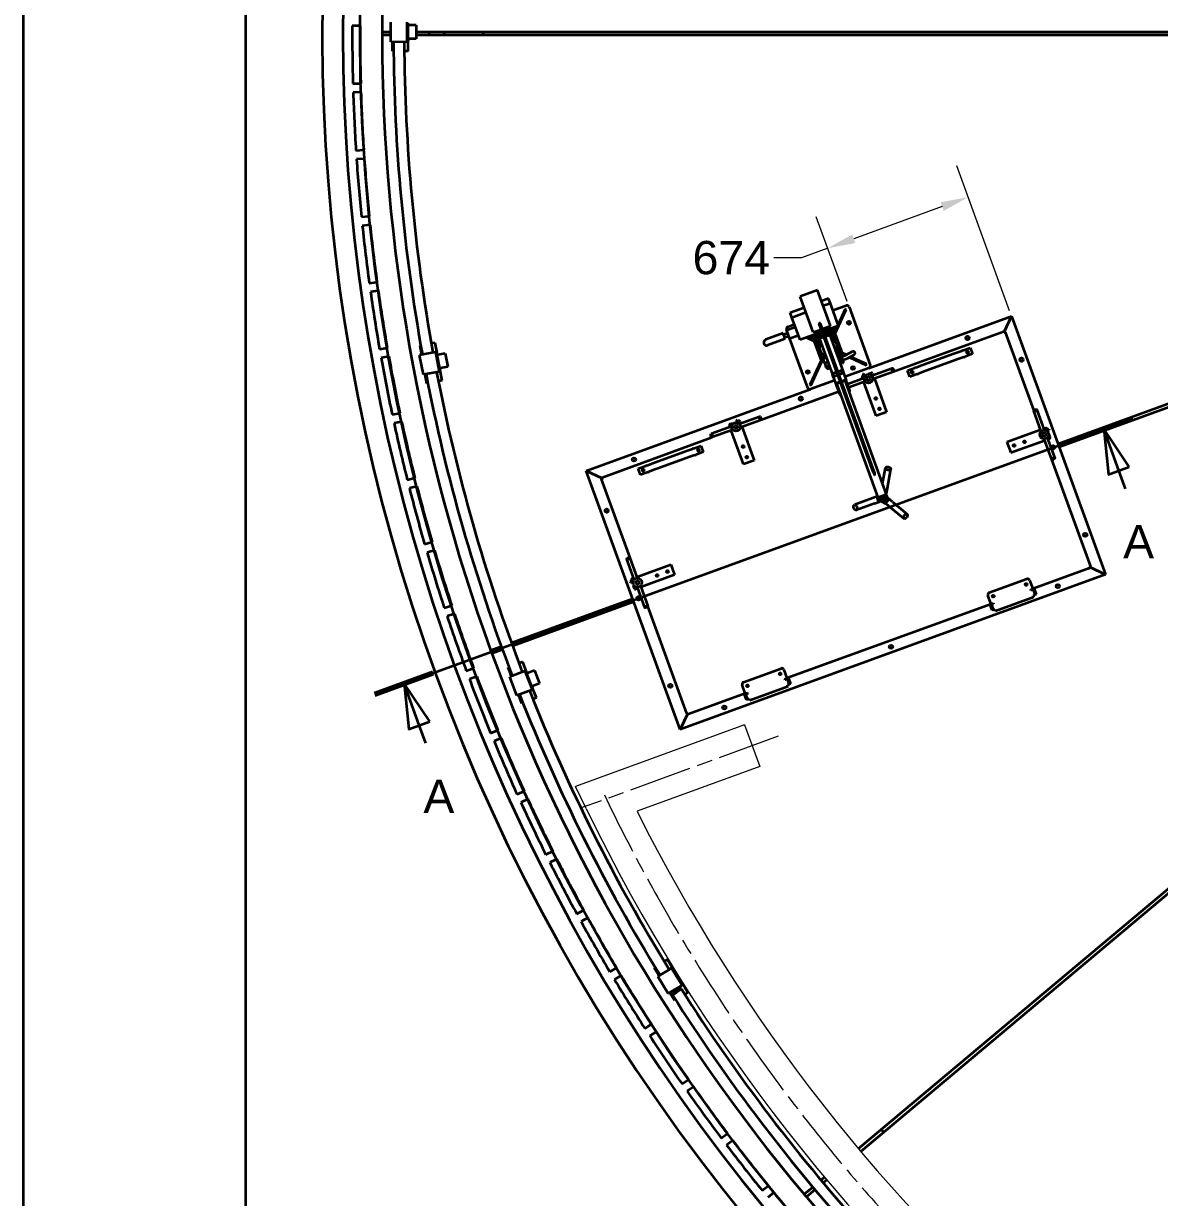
# Model space of a CAD drawing. Header units: millimetres. Extents: x 0 to 42050, y 0 to 29700.
# Drawn here: x 0 to 5121, y 4231 to 9523 of the extents above; entities that cross this region are included whole.
import ezdxf

# ---------------------------------------------------------------- set-up
doc = ezdxf.new("R2010")
doc.units = ezdxf.units.MM
doc.header["$LTSCALE"] = 50
doc.linetypes.add('CHAIN', pattern=[0.3543, 0.2362, -0.0295, 0.0591, -0.0295])
doc.layers.get('0').update_dxf_attribs({"lineweight": 18})
for name, color, linetype, lineweight in [('Border', 7, 'Continuous', 35), ('Dimension', 7, 'Continuous', 18), ('Section Line', 7, 'CHAIN', 35), ('Visible', 7, 'Continuous', 35)]:
    doc.layers.add(name, color=color, linetype=linetype, lineweight=lineweight)
doc.layers.add('P_Cable Ducts (CD)', color=30, linetype='Continuous', lineweight=18, true_color=0xff7f00)
doc.layers.add('P_Condensate Centerline', color=40, linetype='CHAIN', lineweight=18, true_color=0xffbf00)
doc.styles.add('Title', font='arial.ttf')
doc.dimstyles.new('Default - Method 2b', dxfattribs={"dimscale": 50, "dimtxt": 3, "dimasz": 2.5, "dimexe": 3, "dimexo": 0.5, "dimgap": 0.7, "dimtad": 0, "dimtoh": 1, "dimdec": 1, "dimrnd": 1e-08, "dimtxsty": 'Title', "dimcen": 0.09, "dimdle": 10, "dimclrd": 256, "dimclre": 256, "dimclrt": 7, "dimadec": 0, "dimazin": 2, "dimtfac": 0.833333, "dimtdec": 1, "dimtmove": 0, "dimatfit": 3, "dimfxl": 1, "dimtolj": 1, "dimlwd": -1, "dimlwe": -1, "dimarcsym": 0})

# ---------------------------------------------------------------- blocks, each defined once
blk = doc.blocks.new('Borders Bigadan Border')
at = {"layer": 'Border'}
for p, q in [((0, 0), (0, 594)), ((20, 589), (20, 5))]:
    blk.add_line(p, q, dxfattribs=at)
blk = doc.blocks.new('2dTransSection0')
at = {"layer": 'Section Line', "linetype": 'CHAIN', "ltscale": 23.681652}
blk.add_line((31.68, 129.99), (100.01, 154.86), dxfattribs=at)
at = {"layer": 'Section Line', "linetype": 'Continuous', "lineweight": 70}
for p, q in [((94.76, 152.95), (100.01, 154.86)), ((31.68, 129.99), (36.93, 131.91))]:
    blk.add_line(p, q, dxfattribs=at)
at = {"layer": 'Section Line', "linetype": 'Continuous'}
for p, q in [((98.75, 150.15), (97.38, 153.91)), ((99.69, 150.49), (97.38, 153.91)), ((97.38, 153.91), (97.81, 149.81)), ((97.81, 149.81), (99.69, 150.49)), ((99.34, 148.52), (98.75, 150.15)), ((35.68, 127.19), (34.31, 130.95)), ((36.62, 127.53), (34.31, 130.95)), ((34.31, 130.95), (34.74, 126.85)), ((34.74, 126.85), (36.62, 127.53)), ((36.27, 125.57), (35.68, 127.19))]:
    blk.add_line(p, q, dxfattribs=at)
at = {"layer": 'Section Line', "linetype": 'Continuous', "flags": 128}
for points in [[(99.69, 150.49), (97.38, 153.91), (97.81, 149.81), (99.69, 150.49)], [(36.62, 127.53), (34.31, 130.95), (34.74, 126.85), (36.62, 127.53)]]:
    blk.add_lwpolyline(points, dxfattribs=at)
at = {"layer": 'Section Line'}
for points in [[(99.69, 150.49), (97.38, 153.91), (97.81, 149.81), (99.69, 150.49)], [(36.62, 127.53), (34.31, 130.95), (34.74, 126.85), (36.62, 127.53)]]:
    blk.add_solid(points, dxfattribs=at)
at = {"layer": 'Section Line', "char_height": 3, "attachment_point": 7, "style": 'Title'}
for insert in [(99.13, 142.24), (36.05, 119.28)]:
    blk.add_mtext('A', dxfattribs=dict(at, insert=insert))
blk = doc.blocks.new('*D45')
at = {"layer": 'Defpoints', "color": 0, "transparency": 16777216}
for p in [(4258.2, 8740.6), (3721, 8245.9), (4453.5, 8203.9)]:
    blk.add_point(p, dxfattribs=at)
at = {"layer": 'Dimension', "transparency": 16777216}
for p, q in [((4445, 8227.4), (4206.9, 8881.6)), ((4140.7, 8697.9), (3742.3, 8552.8)), ((3712.5, 8269.4), (3573.5, 8651)), ((3624.8, 8510.1), (3507.4, 8467.3)), ((3507.4, 8467.3), (3382.4, 8467.3))]:
    blk.add_line(p, q, dxfattribs=at)
for points in [[(4133.6, 8717.4), (4147.9, 8678.3), (4258.2, 8740.6)], [(3735.2, 8572.4), (3749.4, 8533.3), (3624.8, 8510.1)]]:
    blk.add_solid(points, dxfattribs=at)
at = {"layer": 'Dimension', "color": 7, "transparency": 16777216, "insert": (3015.8, 8390.7), "char_height": 150, "attachment_point": 7, "style": 'Title'}
blk.add_mtext('\\A1;674', dxfattribs=at)

msp = doc.modelspace()

# ---------------------------------------------------------------- linework, layer by layer
at = {"layer": 'P_Cable Ducts (CD)'}
for p, q in [((3250.3, 6361.24), (2488.54, 6083.98)), ((3250.3, 6361.24), (3318.71, 6173.3)), ((3318.71, 6173.3), (2765.64, 5972)), ((2536.68, 5984.35), (2488.54, 6083.98))]:
    msp.add_line(p, q, dxfattribs=at)
for radius, start, end in [(8030, 205.790004, 303.30742), (7830, 206.60031, 297.796899)]:
    msp.add_arc((9766.85, 9477.99), radius, start, end, dxfattribs=at)
at = {"layer": 'P_Condensate Centerline', "ltscale": 23.990969}
msp.add_line((3401.97, 6310.02), (2509.63, 5985.24), dxfattribs=at)
msp.add_arc((9766.85, 9477.99), 7930, 205.648158, 21.225769, dxfattribs=at)
at = {"layer": 'Visible'}
for p, q in [((1655.32, 9439.76), (1655.39, 9529.76)), ((1728.39, 9529.7), (1728.32, 9439.7)), ((1516.92, 9512.53), (1481.92, 9512.76)), ((1616.85, 9485.99), (1655.35, 9485.99)), ((1728.35, 9485.99), (1730.35, 9485.99)), ((1728.38, 9521.7), (1730.38, 9521.69)), ((1730.38, 9515.69), (1730.33, 9453.69)), ((1730.38, 9515.69), (1730.38, 9521.69)), ((1733.33, 9453.69), (1733.38, 9515.69)), ((1733.38, 9515.69), (1733.39, 9524.69)), ((1736.38, 9515.69), (1733.38, 9515.69)), ((1770.38, 9515.66), (1736.38, 9515.69)), ((1770.38, 9515.66), (1770.33, 9453.66)), ((1770.35, 9485.99), (9335.02, 9485.99)), ((1829.18, 9469.99), (1830.23, 9485.99)), ((1655.34, 9469.99), (1616.85, 9469.99)), ((1728.32, 9439.7), (1655.32, 9439.76)), ((1663.28, 9397.75), (1663.32, 9438.75)), ((1663.32, 9439.75), (1663.32, 9438.75)), ((1728.32, 9447.7), (1730.32, 9447.69)), ((1728.32, 9444.7), (1733.32, 9444.69)), ((1730.34, 9469.99), (1728.34, 9469.99)), ((1730.33, 9453.69), (1730.32, 9447.69)), ((1733.28, 9397.69), (1733.32, 9444.69)), ((1733.33, 9453.69), (1733.32, 9444.69)), ((1733.33, 9453.69), (1736.33, 9453.69)), ((1770.33, 9453.66), (1736.33, 9453.69)), ((9335.02, 9469.99), (1770.34, 9469.99)), ((1668.1, 9397.75), (1663.28, 9397.75)), ((1733.28, 9397.69), (1716.4, 9397.71)), ((4662.86, 7628.81), (9358.32, 9337.82)), ((9363.8, 9322.78), (4668.33, 7613.77)), ((1484.94, 9251.89), (1519.92, 9252.93)), ((1521.11, 9212.95), (1486.12, 9211.91)), ((3763.58, 4451.1), (9430.9, 9206.54)), ((9441.19, 9194.29), (3773.87, 4438.84)), ((1498.61, 8951.31), (1533.53, 8953.62)), ((1536.17, 8913.71), (1501.25, 8911.4)), ((1523.18, 8651.43), (1558, 8655.01)), ((1562.09, 8615.22), (1527.27, 8611.64)), ((1558.63, 8352.64), (1593.3, 8357.48)), ((1598.83, 8317.86), (1564.16, 8313.03)), ((3578.87, 8320.63), (3500.87, 8292.25)), ((3637.51, 8159.52), (3578.87, 8320.63)), ((3559.51, 8131.13), (3500.87, 8292.25)), ((3629.24, 8283.1), (3596.82, 8271.3)), ((3637.11, 8261.49), (3604.69, 8249.69)), ((3637.11, 8261.49), (3629.24, 8283.1)), ((3673.7, 8160.94), (3637.11, 8261.49)), ((3455.87, 8220), (3518.83, 8242.91)), ((3463.74, 8198.38), (3455.87, 8220)), ((3463.74, 8198.38), (3526.69, 8221.3)), ((3648.52, 8230.15), (3708.19, 8251.86)), ((3658.22, 8125.99), (3708.53, 8233.88)), ((3704, 8236), (3671.64, 8166.6)), ((3708.53, 8233.88), (3704, 8236)), ((3721, 8245.89), (3816.77, 7982.77)), ((3810.79, 7969.96), (4453.54, 8203.9)), ((4420.67, 8133.4), (4453.54, 8203.9)), ((4453.54, 8203.9), (4420.67, 8133.4)), ((4453.54, 8203.9), (4877.65, 7038.68)), ((3479.98, 8153.75), (3439.57, 8139.04)), ((3445.07, 8156.1), (3475.14, 8167.04)), ((3500.33, 8097.84), (3463.74, 8198.38)), ((3829.18, 7501.33), (3586.2, 8168.92)), ((3834.82, 7503.38), (3591.84, 8170.97)), ((3600.86, 8146.18), (3637.51, 8159.52)), ((3673.7, 8160.94), (3604.64, 8135.8)), ((3668.04, 8158.88), (3652.29, 8125.1)), ((3655.38, 8154.27), (3657.43, 8148.63)), ((3423.94, 8126.44), (3345.48, 8097.88)), ((3433.18, 8101.06), (3354.71, 8072.51)), ((3433.18, 8101.06), (3423.94, 8126.44)), ((3437.44, 8124.43), (3426.17, 8120.33)), ((3442.23, 8111.28), (3430.95, 8107.17)), ((3444.02, 8126.83), (3437.44, 8124.43)), ((3440.51, 8139.38), (3439.1, 8143.28)), ((3439.57, 8139.04), (3453.26, 8101.45)), ((3442.23, 8111.28), (3448.81, 8113.67)), ((3493.66, 8116.16), (3453.26, 8101.45)), ((3534.86, 7880.17), (3454.19, 8101.8)), ((3458.48, 8146.63), (3458.08, 8145.78)), ((3459.33, 8146.23), (3458.48, 8146.63)), ((3599, 8133.75), (3500.33, 8097.84)), ((3528.95, 8108.25), (3564.25, 8091.79)), ((3569.37, 8094.92), (3535.59, 8110.67)), ((3548.26, 8115.28), (3550.31, 8109.64)), ((3555.95, 8111.69), (3550.31, 8109.64)), ((3561.58, 8113.75), (3555.95, 8111.69)), ((3559.51, 8131.13), (3595.22, 8144.13)), ((3561.58, 8113.75), (3601.05, 8128.11)), ((3561.58, 8113.75), (3565, 8104.35)), ((3563.85, 8092.91), (3587.34, 8101.46)), ((3565, 8104.35), (3604.47, 8118.71)), ((3588.71, 8097.7), (3568.97, 8090.52)), ((3587.34, 8101.46), (3594.11, 8103.92)), ((3587.34, 8101.46), (3645.91, 7940.55)), ((3588.5, 8112.9), (3592.04, 8103.17)), ((3608.01, 8108.99), (3594.11, 8103.92)), ((3606.69, 8130.16), (3646.16, 8144.53)), ((3610.11, 8120.77), (3649.58, 8135.13)), ((3627.56, 8116.1), (3613.65, 8111.04)), ((3626.08, 8126.58), (3629.63, 8116.85)), ((3627.56, 8116.1), (3634.32, 8118.56)), ((3634.32, 8118.56), (3657.82, 8127.11)), ((3634.32, 8118.56), (3692.89, 7957.65)), ((3655.43, 8121.99), (3635.69, 8114.8)), ((3637.2, 8112.16), (3653.63, 8118.14)), ((3651.84, 8114.3), (3642.44, 8110.88)), ((3651.79, 8146.58), (3646.16, 8144.53)), ((3646.16, 8144.53), (3649.58, 8135.13)), ((3648.23, 8108.72), (3649.45, 8109.17)), ((3649.45, 8109.17), (3649.89, 8107.95)), ((3657.43, 8148.63), (3651.79, 8146.58)), ((3651.84, 8114.3), (3654.66, 8115.32)), ((3655.26, 8104.9), (3651.84, 8114.3)), ((3654.66, 8115.32), (3653.63, 8118.14)), ((3664.46, 8097.17), (3655.43, 8121.99)), ((3657.82, 8127.11), (3692.02, 8033.14)), ((3920.84, 7954.67), (4416.83, 8135.2)), ((4417.65, 8135.5), (4416.83, 8135.2)), ((4418.88, 8129.56), (4416.83, 8135.2)), ((4418.68, 8132.68), (4417.65, 8135.5)), ((4420.67, 8133.4), (4417.85, 8132.38)), ((4424.52, 8131.61), (4418.88, 8129.56)), ((4421.7, 8130.58), (4420.67, 8133.4)), ((4421.4, 8131.41), (4424.22, 8132.44)), ((4424.52, 8131.61), (4424.22, 8132.44)), ((4424.52, 8131.61), (4553.74, 7776.58)), ((1604.91, 8055.34), (1639.38, 8061.43)), ((1790.63, 8072.25), (1785.89, 8071.36)), ((1785.89, 8071.36), (1793.44, 8031.06)), ((1854.7, 8084.25), (1838.11, 8081.14)), ((1854.7, 8084.25), (1863.35, 8038.05)), ((3598.05, 7998.94), (3563.85, 8092.91)), ((3568.97, 8090.52), (3578, 8065.71)), ((3572.82, 8088.73), (3589.25, 8094.71)), ((3573.85, 8085.91), (3572.82, 8088.73)), ((3573.85, 8085.91), (3576.66, 8086.93)), ((3586.06, 8090.35), (3576.66, 8086.93)), ((3576.66, 8086.93), (3580.08, 8077.54)), ((3581.79, 8084.54), (3583.01, 8084.99)), ((3582.24, 8083.32), (3581.79, 8084.54)), ((3679.2, 8039.12), (3675.78, 8048.52)), ((3686.89, 8035.53), (3677.86, 8060.35)), ((3707.95, 8028.87), (3738.35, 8045.35)), ((4201.88, 8037.81), (4228.88, 8047.63)), ((4232.95, 8049.12), (4228.88, 8047.63)), ((4232.95, 8049.12), (4266.99, 8061.51)), ((4266.99, 8061.51), (4277.25, 8033.32)), ((1646.34, 8022.04), (1611.87, 8015.95)), ((1857.52, 8042.05), (1785.76, 8028.6)), ((1802.34, 7940.14), (1785.76, 8028.6)), ((1793.44, 8031.06), (1793.63, 8030.08)), ((1857.52, 8042.05), (1874.09, 7953.59)), ((1858.44, 8037.13), (1863.35, 8038.05)), ((1858.99, 8034.18), (1860.96, 8034.55)), ((1862.06, 8028.65), (1860.96, 8034.55)), ((1862.06, 8028.65), (1873.48, 7967.71)), ((1865.01, 8029.21), (1863.35, 8038.05)), ((1867.96, 8029.76), (1865.01, 8029.21)), ((1876.43, 7968.27), (1865.01, 8029.21)), ((1901.38, 8036.02), (1867.96, 8029.76)), ((1901.38, 8036.02), (1912.79, 7975.08)), ((3596.04, 8004.47), (3544.33, 7893.57)), ((3548.86, 7891.46), (3599.17, 7999.35)), ((3591.41, 8028.88), (3600.44, 8004.07)), ((3607.45, 8002.36), (3598.05, 7998.94)), ((3600.44, 8004.07), (3606.08, 8006.12)), ((3600.61, 8021.16), (3604.03, 8011.76)), ((3604.03, 8011.76), (3601.21, 8010.73)), ((3601.21, 8010.73), (3602.23, 8007.91)), ((3605.05, 8008.94), (3602.23, 8007.91)), ((3604.03, 8011.76), (3618.12, 8016.89)), ((3610.89, 7992.89), (3604.03, 8011.76)), ((3606.42, 8016.89), (3605.97, 8018.11)), ((3607.64, 8017.33), (3606.42, 8016.89)), ((3610.89, 7992.89), (3624.99, 7998.02)), ((3610.89, 7992.89), (3616.36, 7977.86)), ((3665.11, 8033.99), (3679.2, 8039.12)), ((3671.97, 8015.12), (3681.37, 8018.54)), ((3674.07, 8041.51), (3672.85, 8041.07)), ((3673.63, 8042.73), (3674.07, 8041.51)), ((3677.27, 8029.82), (3681.96, 8031.53)), ((3677.27, 8029.82), (3690.95, 7992.23)), ((3677.44, 8000.09), (3686.84, 8003.51)), ((3682.02, 8040.15), (3679.2, 8039.12)), ((3679.2, 8039.12), (3681.96, 8031.53)), ((3679.61, 7994.15), (3689, 7997.57)), ((3683.05, 8037.33), (3680.23, 8036.3)), ((3681.25, 8033.48), (3686.89, 8035.53)), ((3681.96, 8031.53), (3695.64, 7993.94)), ((3682.02, 8040.15), (3683.05, 8037.33)), ((3692.02, 8033.14), (3682.62, 8029.72)), ((3684.31, 7995.86), (3686.91, 7988.72)), ((3686.07, 8020.25), (3698.63, 8024.83)), ((3709.37, 8029.64), (3690.01, 8038.67)), ((3690.9, 8032.74), (3703.62, 8026.8)), ((3690.95, 7992.23), (3695.64, 7993.94)), ((3691.54, 8005.22), (3704.11, 8009.79)), ((3715.58, 8014.8), (3745.98, 8031.28)), ((3721.95, 8018.26), (3798.79, 7982.43)), ((3800.9, 7986.96), (3727.42, 8021.22)), ((4057.39, 7985.22), (4193.74, 8034.85)), ((4204, 8006.66), (4067.66, 7957.03)), ((4193.74, 8034.85), (4201.88, 8037.81)), ((4212.14, 8009.62), (4204, 8006.66)), ((4239.14, 8019.44), (4212.14, 8009.62)), ((4239.14, 8019.44), (4243.21, 8020.92)), ((4277.25, 8033.32), (4243.21, 8020.92)), ((1874.09, 7953.59), (1802.34, 7940.14)), ((1810.2, 7941.62), (1810.38, 7940.63)), ((1817.93, 7900.33), (1810.38, 7940.63)), ((1872.62, 7961.45), (1874.58, 7961.82)), ((1873.17, 7958.5), (1878.08, 7959.42)), ((1873.48, 7967.71), (1874.58, 7961.82)), ((1876.43, 7968.27), (1879.37, 7968.82)), ((1876.43, 7968.27), (1878.08, 7959.42)), ((1886.74, 7913.22), (1878.08, 7959.42)), ((1912.79, 7975.08), (1879.37, 7968.82)), ((3616.36, 7977.86), (3630.46, 7982.99)), ((3618.53, 7971.92), (3616.36, 7977.86)), ((3618.53, 7971.92), (3632.62, 7977.05)), ((3619.54, 7972.29), (3622.14, 7965.14)), ((3634.96, 7969.81), (3622.14, 7965.14)), ((3634.96, 7969.81), (3635.22, 7969.9)), ((3650.96, 7926.66), (3645.91, 7940.55)), ((3666.12, 7949.34), (3650.14, 7943.53)), ((3654.49, 7931.59), (3650.14, 7943.53)), ((3651.16, 7947.17), (3665.06, 7952.24)), ((3670.7, 7954.29), (3684.61, 7959.35)), ((3687.73, 7957.21), (3671.76, 7951.4)), ((3691.5, 7945.09), (3676.09, 7939.48)), ((3682.21, 7987.01), (3686.28, 7988.49)), ((3686.91, 7988.72), (3686.28, 7988.49)), ((3692.07, 7945.27), (3687.73, 7957.21)), ((3689.85, 7966), (3690.15, 7965.48)), ((3690.06, 7965.43), (3690.15, 7965.48)), ((3692.89, 7957.65), (3697.95, 7943.76)), ((3697.95, 7943.76), (3708.73, 7914.14)), ((3810.79, 7969.96), (3702.73, 7930.62)), ((3782.95, 7935.35), (3793.29, 7939.11)), ((3784.79, 7943.46), (3788.54, 7944.83)), ((3784.79, 7943.46), (3787.18, 7936.89)), ((3790.94, 7938.25), (3788.54, 7944.83)), ((3793.29, 7939.11), (3794.36, 7936.16)), ((3798.79, 7982.43), (3800.9, 7986.96)), ((3810.2, 7945.27), (3820.54, 7949.03)), ((3811.28, 7942.32), (3810.2, 7945.27)), ((3823.42, 7936.24), (3915.37, 7969.71)), ((3826.95, 7946.04), (3829.68, 7938.52)), ((3828.89, 7921.21), (3920.84, 7954.67)), ((3984.15, 7958.56), (4018.19, 7970.95)), ((3994.41, 7930.37), (3984.15, 7958.56)), ((4028.45, 7942.76), (3994.41, 7930.37)), ((4022.26, 7972.43), (4018.19, 7970.95)), ((4022.26, 7972.43), (4049.26, 7982.26)), ((4028.45, 7942.76), (4032.52, 7944.24)), ((4059.52, 7954.07), (4032.52, 7944.24)), ((4049.26, 7982.26), (4057.39, 7985.22)), ((4067.66, 7957.03), (4059.52, 7954.07)), ((1822.67, 7901.22), (1817.93, 7900.33)), ((1886.74, 7913.22), (1870.15, 7910.12)), ((3544.33, 7893.57), (3548.86, 7891.46)), ((3655.74, 7913.52), (3547.68, 7874.19)), ((3650.96, 7926.66), (3661.74, 7897.04)), ((3670.46, 7937.43), (3655.04, 7931.82)), ((3661.74, 7897.04), (3678.33, 7851.45)), ((3681.72, 7852.69), (3665.12, 7898.27)), ((3681.24, 7907.81), (3665.82, 7902.2)), ((3852.76, 7386.85), (3666.04, 7899.86)), ((3666.58, 7900.12), (3681.99, 7905.72)), ((3702.28, 7915.47), (3686.87, 7909.86)), ((3687.63, 7907.78), (3703.04, 7913.39)), ((3890.34, 7400.54), (3703.63, 7913.54)), ((3705.34, 7912.91), (3721.94, 7867.32)), ((3725.32, 7868.56), (3708.73, 7914.14)), ((3788.97, 7923.7), (3715.04, 7896.8)), ((3794.44, 7908.67), (3720.51, 7881.76)), ((3782.7, 7921.42), (3779.96, 7928.94)), ((3843.58, 7754.16), (3788.17, 7906.39)), ((3835.16, 7923.49), (3890.56, 7771.26)), ((2536.57, 7506.18), (3547.68, 7874.19)), ((3323.2, 7737.15), (3673.53, 7864.66)), ((3854.67, 7788.52), (3859.98, 7790.45)), ((3862.89, 7785.13), (3855.86, 7782.57)), ((4602.24, 7690.1), (4568.77, 7782.05)), ((1661.95, 7759.91), (1696.17, 7767.25)), ((1704.56, 7728.14), (1670.34, 7720.8)), ((3212.51, 7735.17), (3216.27, 7736.54)), ((3212.51, 7735.17), (3214.91, 7728.6)), ((3212.56, 7727.74), (3222.89, 7731.5)), ((3213.63, 7724.79), (3212.56, 7727.74)), ((3218.67, 7729.96), (3216.27, 7736.54)), ((3225.77, 7718.72), (3317.73, 7752.18)), ((3229.3, 7728.51), (3232.04, 7721)), ((3231.24, 7703.68), (3323.2, 7737.15)), ((3890.56, 7771.26), (3843.58, 7754.16)), ((4587.2, 7684.63), (4553.74, 7776.58)), ((3191.32, 7706.18), (3099.37, 7672.71)), ((3196.79, 7691.14), (3104.84, 7657.67)), ((3185.05, 7703.9), (3182.32, 7711.41)), ((3185.31, 7717.82), (3195.64, 7721.58)), ((3245.93, 7536.63), (3190.53, 7688.86)), ((3195.64, 7721.58), (3196.72, 7718.63)), ((3230.81, 7724.36), (3233.49, 7725.34)), ((3234.1, 7725.56), (3233.49, 7725.34)), ((3234.1, 7725.55), (3234.1, 7725.56)), ((3235.33, 7722.19), (3234.1, 7725.55)), ((3237.51, 7705.96), (3292.92, 7553.73)), ((4584.92, 7690.9), (4432.69, 7635.49)), ((4602.12, 7700.88), (4598.76, 7699.66)), ((4607.48, 7699.1), (4599.96, 7696.37)), ((4602.12, 7700.88), (4602.13, 7700.88)), ((4602.35, 7700.27), (4602.13, 7700.88)), ((4603.33, 7697.59), (4602.35, 7700.27)), ((4617.65, 7685.78), (4613.88, 7696.12)), ((4614.7, 7684.7), (4617.65, 7685.78)), ((4622, 7694.28), (4615.42, 7691.89)), ((4616.79, 7688.13), (4623.37, 7690.52)), ((4622, 7694.28), (4623.37, 7690.52)), ((2608.86, 7477.15), (3104.84, 7657.67)), ((4432.69, 7635.49), (4449.79, 7588.5)), ((4449.79, 7588.5), (4602.02, 7643.91)), ((4599.74, 7650.18), (4633.21, 7558.22)), ((4614.78, 7655.65), (4648.25, 7563.7)), ((4617.06, 7649.38), (4624.58, 7652.12)), ((4623.8, 7668.86), (4620.85, 7667.79)), ((4627.56, 7658.53), (4623.8, 7668.86)), ((2844.25, 7543.67), (2980.6, 7593.3)), ((2980.6, 7593.3), (2988.74, 7596.26)), ((2988.74, 7596.26), (3015.74, 7606.09)), ((3026, 7577.9), (2999, 7568.07)), ((3019.8, 7607.57), (3015.74, 7606.09)), ((3019.8, 7607.57), (3053.85, 7619.96)), ((3026, 7577.9), (3030.06, 7579.38)), ((3064.11, 7591.77), (3030.06, 7579.38)), ((3053.85, 7619.96), (3064.11, 7591.77)), ((3257.02, 7570.99), (3262.34, 7572.93)), ((2771, 7517.01), (2805.05, 7529.4)), ((2781.26, 7488.82), (2771, 7517.01)), ((2809.12, 7530.88), (2805.05, 7529.4)), ((2809.12, 7530.88), (2836.11, 7540.71)), ((2836.11, 7540.71), (2844.25, 7543.67)), ((2854.51, 7515.48), (2846.37, 7512.52)), ((2990.86, 7565.11), (2854.51, 7515.48)), ((2999, 7568.07), (2990.86, 7565.11)), ((3292.92, 7553.73), (3245.93, 7536.63)), ((3265.25, 7567.6), (3258.21, 7565.04)), ((3872.58, 7449.33), (3884.88, 7519.09)), ((4633.21, 7558.22), (4808.95, 7075.4)), ((1729.68, 7466.74), (1763.61, 7475.32)), ((2536.57, 7506.18), (2607.06, 7473.3)), ((2960.67, 6340.96), (2536.57, 7506.18)), ((2607.06, 7473.3), (2536.57, 7506.18)), ((2607.79, 7471.31), (2604.97, 7470.29)), ((2604.97, 7470.29), (2605.27, 7469.46)), ((2610.91, 7471.51), (2605.27, 7469.46)), ((2734.49, 7114.43), (2605.27, 7469.46)), ((2609.88, 7474.33), (2607.06, 7473.3)), ((2607.06, 7473.3), (2608.09, 7470.49)), ((2608.86, 7477.15), (2608.03, 7476.85)), ((2609.06, 7474.03), (2608.03, 7476.85)), ((2608.86, 7477.15), (2610.91, 7471.51)), ((2815.31, 7501.21), (2781.26, 7488.82)), ((2815.31, 7501.21), (2819.38, 7502.69)), ((2846.37, 7512.52), (2819.38, 7502.69)), ((3894.39, 7429.02), (3909.5, 7514.75)), ((1773.42, 7436.54), (1739.49, 7427.96)), ((3890.44, 7406.63), (3894.39, 7429.02)), ((3827.22, 7382.66), (3745.42, 7352.88)), ((3835.77, 7359.16), (3753.97, 7329.39)), ((3848.58, 7390.43), (3827.22, 7382.66)), ((3835.77, 7359.16), (3857.13, 7366.94)), ((3852.66, 7387.13), (3849.68, 7386.04)), ((3890.34, 7400.54), (3852.76, 7386.85)), ((3855.16, 7371.01), (3861.89, 7373.46)), ((3856.51, 7388.22), (3861.89, 7373.46)), ((3857.92, 7388.74), (3861.51, 7378.87)), ((3858.39, 7388.91), (3861.98, 7379.04)), ((3860.74, 7389.76), (3863.48, 7382.25)), ((3861.98, 7379.04), (3861.51, 7378.87)), ((3874.1, 7377.9), (3861.89, 7373.46)), ((3863.48, 7382.25), (3861.98, 7379.04)), ((3870.58, 7387.58), (3863.48, 7382.25)), ((3868.73, 7392.67), (3871.37, 7385.42)), ((3871.29, 7376.88), (3876.07, 7363.72)), ((3876.04, 7372.59), (3873.15, 7380.54)), ((3877.01, 7387.47), (3874.37, 7394.72)), ((3876.04, 7372.59), (3876.5, 7371.33)), ((3876.22, 7389.64), (3885.09, 7390.11)), ((3881.68, 7374.64), (3878.78, 7382.59)), ((3891.96, 7384.4), (3879.74, 7379.96)), ((3882.14, 7373.38), (3881.68, 7374.64)), ((3882.36, 7397.63), (3885.09, 7390.11)), ((3887.35, 7367.83), (3882.56, 7380.98)), ((3884.71, 7398.48), (3888.3, 7388.62)), ((3885.09, 7390.11), (3888.3, 7388.62)), ((3885.18, 7398.65), (3888.77, 7388.79)), ((3885.2, 7360.89), (3900.95, 7347.67)), ((3886.58, 7399.17), (3891.96, 7384.4)), ((3888.77, 7388.79), (3888.3, 7388.62)), ((3897.08, 7377.69), (3889.94, 7383.67)), ((3917.02, 7366.82), (3899.61, 7381.43)), ((3917.02, 7366.82), (3983.71, 7310.86)), ((3900.95, 7347.67), (3967.64, 7291.71)), ((1808.01, 7176.23), (1841.61, 7186.04)), ((1852.82, 7147.64), (1819.22, 7137.83)), ((2752.92, 7017), (2719.46, 7108.96)), ((2767.96, 7022.48), (2734.49, 7114.43)), ((2765.68, 7028.74), (2917.91, 7084.15)), ((2917.91, 7084.15), (2935.01, 7037.17)), ((4805.36, 7067.71), (4549.29, 6974.51)), ((4803.31, 7073.34), (4808.95, 7075.4)), ((4805.36, 7067.71), (4803.31, 7073.34)), ((4877.65, 7038.68), (4803.31, 7073.34)), ((4803.31, 7073.34), (4877.65, 7038.68)), ((4804.33, 7070.53), (4805.16, 7070.83)), ((4805.16, 7070.83), (4806.19, 7068.01)), ((4805.36, 7067.71), (4806.19, 7068.01)), ((4806.13, 7074.37), (4806.43, 7073.54)), ((4806.43, 7073.54), (4809.25, 7074.57)), ((4809.25, 7074.57), (4808.95, 7075.4)), ((2741.68, 7009.9), (2735.1, 7007.5)), ((2736.47, 7003.75), (2735.1, 7007.5)), ((2736.47, 7003.75), (2743.04, 7006.14)), ((2743.9, 7003.79), (2740.14, 7014.13)), ((2743.13, 7020.54), (2750.64, 7023.27)), ((2746.85, 7004.86), (2743.9, 7003.79)), ((2745.9, 7024.57), (2746.87, 7021.9)), ((2746.09, 7025.34), (2746.06, 7025.31)), ((2749.45, 7026.56), (2746.09, 7025.34)), ((2750.06, 6986.88), (2753.01, 6987.95)), ((2753.82, 6976.54), (2750.06, 6986.88)), ((2780.5, 6988.03), (2813.97, 6896.07)), ((2935.01, 7037.17), (2782.78, 6981.76)), ((2854.31, 7030.83), (2852.02, 7037.13)), ((4877.65, 7038.68), (2960.67, 6340.96)), ((4353.31, 6957.45), (4522.45, 7019.01)), ((4535.27, 7013.03), (4549.29, 6974.51)), ((2767.74, 6976.29), (2760.23, 6973.55)), ((2765.46, 6982.55), (2798.93, 6890.6)), ((4361.36, 6906.1), (4347.33, 6944.63)), ((4554.43, 6937), (4381.53, 6874.07)), ((4539.9, 6971.09), (4549.29, 6974.51)), ((4541.27, 6967.33), (4539.9, 6971.09)), ((4543.14, 6968.01), (4541.27, 6967.33)), ((4550.66, 6970.75), (4543.14, 6968.01)), ((4549.98, 6972.63), (4549.29, 6974.51)), ((4555.62, 6974.68), (4549.98, 6972.63)), ((4549.98, 6972.63), (4550.66, 6970.75)), ((4550.66, 6970.75), (4552.05, 6966.92)), ((4551.69, 6944.52), (4559.21, 6947.25)), ((4554.43, 6937), (4551.69, 6944.52)), ((4552.05, 6966.92), (4556.79, 6953.9)), ((4555.62, 6974.68), (4554.93, 6976.56)), ((4555.62, 6974.68), (4564.51, 6950.25)), ((4556.79, 6953.9), (4559.21, 6947.25)), ((4564.51, 6950.25), (4558.87, 6948.19)), ((1896.84, 6888.76), (1930.06, 6899.77)), ((2198.79, 6731.96), (2745.89, 6931.09)), ((2751.36, 6916.05), (2204.27, 6716.92)), ((2989.7, 6413.25), (2813.97, 6896.07)), ((4361.36, 6906.1), (3441.4, 6571.26)), ((4356.4, 6902.17), (4355.72, 6904.05)), ((4362.04, 6904.22), (4356.4, 6902.17)), ((4356.4, 6902.17), (4365.29, 6877.74)), ((4361.36, 6906.1), (4370.75, 6909.52)), ((4362.04, 6904.22), (4361.36, 6906.1)), ((4362.04, 6904.22), (4362.72, 6902.34)), ((4362.72, 6902.34), (4370.24, 6905.08)), ((4362.72, 6902.34), (4364.12, 6898.52)), ((4364.12, 6898.52), (4368.86, 6885.5)), ((4368.86, 6885.5), (4371.27, 6878.85)), ((4372.12, 6905.76), (4370.24, 6905.08)), ((4370.75, 6909.52), (4372.12, 6905.76)), ((4378.79, 6881.59), (4371.27, 6878.85)), ((4378.79, 6881.59), (4381.53, 6874.07)), ((1942.65, 6861.81), (1909.43, 6850.79)), ((4370.93, 6879.79), (4365.29, 6877.74)), ((2283.35, 6745.71), (2276.23, 6760.14)), ((2105.62, 6698.05), (2153.41, 6715.44)), ((2158.88, 6700.41), (2111.1, 6683.01)), ((1996.05, 6604.69), (2028.85, 6616.91)), ((2188.24, 6621.25), (2183.76, 6619.51)), ((2183.76, 6619.51), (2198.63, 6581.3)), ((2248.99, 6644.9), (2233.26, 6638.78)), ((2248.99, 6644.9), (2266.04, 6601.1)), ((3245.41, 6554.2), (3414.56, 6615.77)), ((2042.81, 6579.43), (2010.01, 6567.21)), ((2259.56, 6603.95), (2191.54, 6577.46)), ((2224.18, 6493.6), (2191.54, 6577.46)), ((2198.63, 6581.3), (2198.99, 6580.37)), ((2259.56, 6603.95), (2292.21, 6520.08)), ((2261.38, 6599.29), (2266.04, 6601.1)), ((2262.47, 6596.49), (2264.33, 6597.22)), ((2266.51, 6591.62), (2264.33, 6597.22)), ((2269.3, 6592.71), (2266.04, 6601.1)), ((2266.51, 6591.62), (2289, 6533.85)), ((2272.1, 6593.8), (2269.3, 6592.71)), ((2291.79, 6534.94), (2269.3, 6592.71)), ((2303.78, 6606.14), (2272.1, 6593.8)), ((2303.78, 6606.14), (2326.27, 6548.36)), ((3427.37, 6609.79), (3441.4, 6571.26)), ((3432, 6567.84), (3441.4, 6571.26)), ((3433.37, 6564.08), (3432, 6567.84)), ((3435.25, 6564.77), (3433.37, 6564.08)), ((3442.76, 6567.51), (3435.25, 6564.77)), ((3442.08, 6569.38), (3441.4, 6571.26)), ((3447.72, 6571.44), (3442.08, 6569.38)), ((3442.08, 6569.38), (3442.76, 6567.51)), ((3442.76, 6567.51), (3444.16, 6563.68)), ((3444.16, 6563.68), (3448.9, 6550.66)), ((3447.72, 6571.44), (3447.03, 6573.32)), ((3447.72, 6571.44), (3456.61, 6547)), ((2292.21, 6520.08), (2224.18, 6493.6)), ((2289, 6533.85), (2291.17, 6528.26)), ((2289.31, 6527.53), (2291.17, 6528.26)), ((2290.4, 6524.74), (2295.06, 6526.55)), ((2291.79, 6534.94), (2294.59, 6536.02)), ((2291.79, 6534.94), (2295.06, 6526.55)), ((2326.27, 6548.36), (2294.59, 6536.02)), ((2312.11, 6482.75), (2295.06, 6526.55)), ((3253.46, 6502.86), (3239.43, 6541.39)), ((3446.53, 6533.76), (3273.63, 6470.83)), ((3443.8, 6541.28), (3451.31, 6544.01)), ((3446.53, 6533.76), (3443.8, 6541.28)), ((3448.9, 6550.66), (3451.31, 6544.01)), ((3456.61, 6547), (3450.97, 6544.95)), ((2231.64, 6496.5), (2232, 6495.57)), ((2246.87, 6457.36), (2232, 6495.57)), ((2251.36, 6459.11), (2246.87, 6457.36)), ((2312.11, 6482.75), (2296.38, 6476.63)), ((3253.46, 6502.86), (2997.39, 6409.66)), ((3248.5, 6498.93), (3247.82, 6500.81)), ((3254.14, 6500.98), (3248.5, 6498.93)), ((3248.5, 6498.93), (3257.4, 6474.5)), ((3253.46, 6502.86), (3262.85, 6506.28)), ((3254.14, 6500.98), (3253.46, 6502.86)), ((3254.14, 6500.98), (3254.83, 6499.1)), ((3254.83, 6499.1), (3262.34, 6501.84)), ((3254.83, 6499.1), (3256.22, 6495.27)), ((3256.22, 6495.27), (3260.96, 6482.25)), ((3263.03, 6476.55), (3257.4, 6474.5)), ((3260.96, 6482.25), (3263.38, 6475.61)), ((3264.22, 6502.52), (3262.34, 6501.84)), ((3262.85, 6506.28), (3264.22, 6502.52)), ((3270.89, 6478.34), (3263.38, 6475.61)), ((3270.89, 6478.34), (3273.63, 6470.83)), ((2995.34, 6415.3), (2960.67, 6340.96)), ((2960.67, 6340.96), (2995.34, 6415.3)), ((2989.7, 6413.25), (2995.34, 6415.3)), ((2989.7, 6413.25), (2990, 6412.42)), ((2992.82, 6413.45), (2990, 6412.42)), ((2992.52, 6414.27), (2992.82, 6413.45)), ((2995.34, 6415.3), (2997.39, 6409.66)), ((2996.37, 6412.48), (2995.54, 6412.18)), ((2995.54, 6412.18), (2996.57, 6409.36)), ((2996.57, 6409.36), (2997.39, 6409.66)), ((2105.5, 6324.42), (2137.84, 6337.82)), ((2153.15, 6300.87), (2120.82, 6287.47)), ((2225.07, 6048.31), (2256.89, 6062.88)), ((2273.54, 6026.51), (2241.71, 6011.94)), ((2354.57, 5776.72), (2385.85, 5792.44)), ((2403.81, 5756.69), (2372.53, 5740.98)), ((2493.86, 5510.02), (2524.54, 5526.86)), ((2543.79, 5491.79), (2513.1, 5474.95)), ((2902.69, 5303.31), (2888.36, 5294.38)), ((2902.69, 5303.31), (2927.55, 5263.42)), ((2642.74, 5248.55), (2672.79, 5266.49)), ((2847.37, 5268.84), (2843.28, 5266.29)), ((2843.28, 5266.29), (2864.96, 5231.49)), ((2920.66, 5265.02), (2858.7, 5226.41)), ((2920.66, 5265.02), (2968.26, 5188.63)), ((2923.3, 5260.77), (2927.55, 5263.42)), ((2924.89, 5258.23), (2926.59, 5259.29)), ((2929.76, 5254.19), (2926.59, 5259.29)), ((2932.31, 5255.78), (2927.55, 5263.42)), ((2929.76, 5254.19), (2962.55, 5201.57)), ((2934.85, 5257.37), (2932.31, 5255.78)), ((2965.1, 5203.16), (2932.31, 5255.78)), ((2935.33, 5257.66), (2934.85, 5257.37)), ((2693.29, 5232.14), (2663.24, 5214.2)), ((2906.3, 5150.03), (2858.7, 5226.41)), ((2864.96, 5231.49), (2865.49, 5230.64)), ((2968.26, 5188.63), (2906.3, 5150.03)), ((2962.55, 5201.57), (2965.72, 5196.48)), ((2964.02, 5195.42), (2965.72, 5196.48)), ((2965.1, 5203.16), (2967.64, 5204.75)), ((2965.1, 5203.16), (2969.85, 5195.52)), ((2965.61, 5192.88), (2969.85, 5195.52)), ((2968.12, 5205.04), (2967.64, 5204.75)), ((2994.71, 5155.63), (2969.85, 5195.52)), ((2913.09, 5154.26), (2913.62, 5153.41)), ((2935.3, 5118.61), (2913.62, 5153.41)), ((2962.24, 5175.27), (2921.42, 5149.46)), ((2924.5, 5151.41), (2924.51, 5151.4)), ((2924.51, 5151.4), (2941.83, 5162.36)), ((2924.51, 5151.4), (2924.55, 5150.25)), ((2965.97, 5169.37), (2925.17, 5143.52)), ((2928.25, 5145.48), (2927.23, 5146.01)), ((2928.25, 5145.48), (2945.57, 5156.45)), ((2928.25, 5145.48), (2928.25, 5145.48)), ((2959.16, 5173.32), (2960.16, 5172.8)), ((2962.89, 5167.42), (2962.85, 5168.56)), ((2994.71, 5155.63), (2980.38, 5146.7)), ((2939.39, 5121.16), (2935.3, 5118.61)), ((2801.01, 4992.65), (2830.39, 5011.67)), ((2852.13, 4978.09), (2822.75, 4959.07)), ((2968.47, 4742.67), (2997.14, 4762.75)), ((3020.08, 4729.98), (2991.41, 4709.9)), ((3144.9, 4498.94), (3172.82, 4520.04)), ((3196.94, 4488.13), (3169.02, 4467.03)), ((3594.4, 4309.14), (3610.37, 4322.54)), ((3620.66, 4310.28), (3604.69, 4296.88)), ((3330.06, 4261.77), (3357.2, 4283.87)), ((3382.46, 4252.86), (3355.32, 4230.76)), ((3518.45, 4245.41), (3557.4, 4278.09)), ((3567.69, 4265.83), (3528.73, 4233.15))]:
    msp.add_line(p, q, dxfattribs=at)
for centre, radius in [((9766.85, 9477.99), 8250), ((3720.6, 8173.91), 7.25), ((4255.36, 8105.16), 8), ((4255.21, 8041.26), 4.5), ((4498.45, 8007.41), 8), ((3535.27, 7952.15), 7.25), ((3738.81, 7970.36), 7.25), ((3808.93, 7922.45), 20), ((4006.19, 7950.62), 4.5), ((3808.93, 7922.45), 8), ((3503.61, 7831.55), 8), ((3841.42, 7833.18), 4.5), ((3858.52, 7786.2), 4.5), ((3211.28, 7704.93), 20), ((3211.28, 7704.93), 8), ((4600.99, 7670.14), 20), ((4600.99, 7670.14), 8), ((4464.74, 7620.55), 4.5), ((4511.72, 7637.65), 4.5), ((3042.07, 7599.71), 4.5), ((3243.77, 7615.66), 4.5), ((3260.88, 7568.67), 4.5), ((4642.1, 7612.74), 8), ((2751.85, 7557.93), 8), ((2793.05, 7509.07), 4.5), ((2628.47, 7326.79), 8), ((4785.75, 7218.07), 8), ((2855.98, 7035.01), 4.5), ((2902.97, 7052.11), 4.5), ((2766.71, 7002.52), 20), ((2766.71, 7002.52), 8), ((4519, 6994.87), 4.5), ((4662.36, 6986.93), 8), ((2772.11, 6932.12), 8), ((4371.47, 6941.18), 4.5), ((3910.61, 6713.31), 8), ((3411.1, 6591.63), 4.5), ((2915.76, 6537.45), 8), ((3263.57, 6537.93), 4.5), ((3158.86, 6439.69), 8)]:
    msp.add_circle(centre, radius, dxfattribs=at)
for centre, radius, start, end in [((9766.85, 9477.99), 8420, 352.893014, 276.750813), ((9766.85, 9477.99), 8326.9, 5.718532, 276.329235), ((9766.85, 9477.99), 8150, 160.056241, 179.943759), ((9766.85, 9477.99), 8285, 179.759538, 181.563838), ((9766.85, 9477.99), 8250, 179.760125, 181.563252), ((9766.85, 9477.99), 8150, 179.943759, 180.056241), ((9766.85, 9477.99), 7870, 179.941758, 180.058242), ((9766.85, 9477.99), 7695, 179.940433, 180.059567), ((9766.85, 9477.99), 8150, 180.056241, 199.943759), ((9766.85, 9477.99), 8099.15, 180.270572, 190.292423), ((9766.85, 9477.99), 8050.85, 180.272482, 190.290514), ((9766.85, 9477.99), 8285, 181.840463, 183.644763), ((9766.85, 9477.99), 8250, 181.84105, 183.644177), ((9766.85, 9477.99), 8285, 183.921388, 185.725688), ((9766.85, 9477.99), 8250, 183.921975, 185.725101), ((9766.85, 9477.99), 8285, 186.002313, 187.806613), ((9766.85, 9477.99), 8250, 186.002899, 187.806026), ((9766.85, 9477.99), 8285, 188.083237, 189.887538), ((9766.85, 9477.99), 8250, 188.083824, 189.886951), ((3711.61, 8242.47), 10, 20, 110), ((3448.49, 8146.7), 10, 110, 200), ((3350.1, 8085.19), 13.5, 110, 290), ((3627.93, 8063.03), 50, 326.8699, 80), ((3627.93, 8063.03), 40, 328.68219, 71.31781), ((3627.93, 8063.03), 50, 140, 253.1301), ((3627.93, 8063.03), 40, 148.68219, 251.31781), ((4255.21, 8041.26), 4.5, 290.00187, 109.99811), ((9766.85, 9477.99), 8285, 190.164162, 191.968463), ((9766.85, 9477.99), 8250, 190.164749, 191.967876), ((9766.85, 9477.99), 8099.15, 190.929113, 200.950964), ((9766.85, 9477.99), 8050.85, 190.931023, 200.949054), ((3807.37, 7979.35), 10, 290, 20), ((3822.25, 7944.33), 5, 20, 110), ((3784.66, 7930.65), 5, 110, 200), ((3544.26, 7883.59), 10, 200, 290), ((9766.85, 9477.99), 8250, 192.245674, 194.048801), ((3224.6, 7726.8), 5, 20, 110), ((9766.85, 9477.99), 8285, 192.245087, 194.049388), ((3187.02, 7713.12), 5, 110, 200), ((4609.19, 7694.41), 5, 20, 110), ((4622.87, 7656.82), 5, 290, 20), ((2793.05, 7509.07), 4.5, 110.00189, 289.99813), ((9766.85, 9477.99), 8285, 194.326012, 196.130312), ((9766.85, 9477.99), 8250, 194.326599, 196.129726), ((3874.19, 7386.45), 20, 223.57818, 272.5424), ((3874.19, 7386.45), 6, 186.10385, 33.89615), ((3874.19, 7386.45), 3, 200, 20), ((3881.71, 7365.77), 6, 200, 20), ((3879.32, 7372.35), 3, 200, 20), ((3874.19, 7386.45), 11.88, 320.3386, 337.66378), ((3874.19, 7386.45), 20, 343.57818, 42.67937), ((9766.85, 9477.99), 8250, 196.407524, 198.210651), ((9766.85, 9477.99), 8285, 196.406937, 198.211237), ((2744.84, 7015.84), 5, 110, 200), ((4525.87, 7009.61), 10, 20, 110), ((2758.52, 6978.25), 5, 200, 290), ((4356.73, 6948.05), 10, 110, 200), ((9766.85, 9477.99), 8285, 198.487862, 200.292162), ((9766.85, 9477.99), 8250, 198.488449, 200.291575), ((9766.85, 9477.99), 7695, 199.940433, 200.059567), ((9766.85, 9477.99), 7870, 199.941758, 200.058242), ((9766.85, 9477.99), 8150, 199.943759, 200.056241), ((9766.85, 9477.99), 8150, 200.056241, 219.943759), ((3417.98, 6606.37), 10, 20, 110), ((9766.85, 9477.99), 8285, 200.568787, 202.373087), ((9766.85, 9477.99), 8250, 200.569373, 202.3725), ((9766.85, 9477.99), 8050.85, 201.589564, 211.607595), ((3248.83, 6544.81), 10, 110, 200), ((9766.85, 9477.99), 8099.15, 201.587654, 211.609505), ((9766.85, 9477.99), 8250, 202.650298, 204.453425), ((9766.85, 9477.99), 8285, 202.649711, 204.454012), ((9766.85, 9477.99), 8285, 204.730636, 206.534937), ((9766.85, 9477.99), 8250, 204.731223, 206.53435), ((9766.85, 9477.99), 8285, 206.811561, 208.615862), ((9766.85, 9477.99), 8250, 206.812148, 208.615275), ((9766.85, 9477.99), 8285, 208.892486, 210.696786), ((9766.85, 9477.99), 8250, 208.893073, 210.6962), ((9766.85, 9477.99), 8285, 210.973411, 212.777711), ((9766.85, 9477.99), 8250, 210.973998, 212.777125), ((9766.85, 9477.99), 8099.15, 212.246195, 212.306185), ((2929.55, 5150.45), 5, 182.2113, 242.45074), ((9766.85, 9477.99), 8099.15, 212.355853, 222.268046), ((9766.85, 9477.99), 8050.85, 212.248105, 212.306185), ((2957.85, 5168.36), 5, 2.2113, 62.45074), ((9766.85, 9477.99), 8050.85, 212.355853, 222.266136), ((9766.85, 9477.99), 8250, 213.054923, 214.858049), ((9766.85, 9477.99), 8285, 213.054336, 214.858636), ((9766.85, 9477.99), 8250, 215.135847, 216.938974), ((9766.85, 9477.99), 8285, 215.135261, 216.939561), ((9766.85, 9477.99), 7695, 219.940433, 220.059567), ((9766.85, 9477.99), 8285, 217.216185, 219.020486), ((9766.85, 9477.99), 8250, 217.216772, 219.019899), ((9766.85, 9477.99), 8250, 219.297697, 221.100824), ((9766.85, 9477.99), 8150, 219.943759, 220.056241), ((9766.85, 9477.99), 8150, 220.056241, 239.943759)]:
    msp.add_arc(centre, radius, start, end, dxfattribs=at)
for centre, major_axis, ratio, start_param, end_param in [((3742.16, 8038.32), (-3.81, 7.03), 0.6992385, 3.1415927, 6.2831853), ((3652.67, 7943.01), (-6.77, -2.46), 0.6156615, 4.712389, 6.2831853), ((3686.13, 7955.18), (6.77, 2.46), 0.6156615, 0, 1.5707963), ((3692.68, 7941.85), (5.26, 1.92), 0.6156615, 0, 1.5707963), ((3656.22, 7928.58), (-5.26, -1.92), 0.6156615, 4.712389, 6.2831853), ((3667, 7898.96), (-5.26, -1.92), 0.6156615, 4.712389, 6.2831853), ((3667, 7898.96), (-1.88, -0.68), 0.6156615, 4.712389, 6.2831853), ((3668.59, 7899.27), (-6.77, -2.46), 0.6156615, 1.0471976, 1.2602745), ((3703.46, 7912.23), (5.26, 1.92), 0.6156615, 0, 1.5707963), ((3703.46, 7912.23), (1.88, 0.68), 0.6156615, 0, 1.5707963), ((3702.05, 7911.45), (-6.77, -2.46), 0.6156615, 1.8813182, 2.0943951), ((3709.28, 7896.26), (1.88, 0.68), 0.6156615, 5.0170816, 6.2831853), ((3672.82, 7882.99), (-1.88, -0.68), 0.6156615, 0, 1.2661037), ((3683.6, 7853.37), (-5.26, -1.92), 0.6156615, 0, 1.4634474), ((3683.6, 7853.37), (-1.88, -0.68), 0.6156615, 0, 1.2661037), ((3720.06, 7866.64), (1.88, 0.68), 0.6156615, 5.0170816, 6.2831853), ((3720.06, 7866.64), (5.26, 1.92), 0.6156615, 4.8197379, 6.2831853), ((3832, 7502.35), (5.27, -14.49), 0.1945796, 4.712389, 7.8539816), ((3878.13, 7408.8), (12.31, -2.17), 0.2530208, 5.7694445, 7.0870374), ((3852.86, 7378.68), (4.28, -11.75), 0.2530208, 2.2652946, 7.1594834), ((3891.58, 7371.86), (8.03, 9.58), 0.2530208, 3.8722916, 7.1594834)]:
    msp.add_ellipse(centre, major_axis=major_axis, ratio=ratio, start_param=start_param, end_param=end_param, dxfattribs=at)
for centre, major_axis, ratio in [((3918.11, 7962.19), (2.74, -7.52), 0.4766825), ((4561.25, 7779.32), (7.52, 2.74), 0.4766825), ((3320.46, 7744.67), (2.74, -7.52), 0.4766825), ((3102.1, 7665.19), (-2.74, 7.52), 0.4766825), ((3897.19, 7516.92), (12.31, -2.17), 0.5735764), ((4640.73, 7560.96), (-7.52, -2.74), 0.4766825), ((3749.69, 7341.14), (-4.28, 11.75), 0.5735764), ((3975.68, 7301.29), (-8.03, -9.58), 0.5735764), ((2726.97, 7111.7), (7.52, 2.74), 0.4766825), ((2806.45, 6893.34), (-7.52, -2.74), 0.4766825)]:
    msp.add_ellipse(centre, major_axis=major_axis, ratio=ratio, dxfattribs=at)
for points, knots in [([(3591.84, 8170.97), (3591.73, 8171.27), (3591.54, 8171.56), (3591.03, 8172.06), (3590.7, 8172.25), (3590.04, 8172.49), (3589.66, 8172.56), (3588.89, 8172.55), (3588.49, 8172.48), (3587.79, 8172.22), (3587.44, 8172.03), (3586.84, 8171.53), (3586.6, 8171.24), (3586.25, 8170.63), (3586.12, 8170.27), (3586.05, 8169.56), (3586.09, 8169.22), (3586.2, 8168.92)], [0.46806141, 0.46806141, 0.46806141, 0.46806141, 0.59095249, 0.59095249, 0.71384356, 0.71384356, 0.8265343, 0.8265343, 0.93922503, 0.93922503, 1.05191577, 1.05191577, 1.16460651, 1.16460651, 1.28749758, 1.28749758, 1.41038865, 1.41038865, 1.41038865, 1.41038865]), ([(3698.63, 8024.83), (3699.36, 8025.09), (3700.09, 8025.37), (3701.51, 8025.92), (3702.21, 8026.21), (3703.55, 8026.77), (3704.2, 8027.05), (3705.42, 8027.6), (3706, 8027.87), (3707.05, 8028.39), (3707.53, 8028.64), (3707.95, 8028.87)], [1.57079633, 1.57079633, 1.57079633, 1.57079633, 1.72787596, 1.72787596, 1.88495559, 1.88495559, 2.04203522, 2.04203522, 2.19911486, 2.19911486, 2.35619449, 2.35619449, 2.35619449, 2.35619449]), ([(3704.11, 8009.79), (3704.95, 8010.1), (3705.79, 8010.42), (3707.46, 8011.07), (3708.27, 8011.4), (3709.87, 8012.07), (3710.65, 8012.41), (3712.16, 8013.09), (3712.88, 8013.43), (3714.28, 8014.12), (3714.94, 8014.46), (3715.58, 8014.8)], [1.57079633, 1.57079633, 1.57079633, 1.57079633, 1.72787596, 1.72787596, 1.88495559, 1.88495559, 2.04203522, 2.04203522, 2.19911486, 2.19911486, 2.35619449, 2.35619449, 2.35619449, 2.35619449]), ([(3849.68, 7386.04), (3849.56, 7386), (3849.45, 7385.91), (3849.27, 7385.61), (3849.2, 7385.41), (3849.11, 7384.98), (3849.08, 7384.7), (3849.07, 7384.05), (3849.09, 7383.69), (3849.13, 7383.27), (3849.13, 7383.22), (3849.14, 7383.17)], [5.95871589, 5.95871589, 5.95871589, 5.95871589, 6.10934041, 6.10934041, 6.25996493, 6.25996493, 6.41041119, 6.41041119, 6.56085744, 6.56085744, 6.58217178, 6.58217178, 6.58217178, 6.58217178]), ([(3849.14, 7383.17), (3849.17, 7382.84), (3849.23, 7382.48), (3849.38, 7381.65), (3849.48, 7381.18), (3849.7, 7380.29), (3849.84, 7379.79), (3850.14, 7378.79), (3850.32, 7378.28), (3850.65, 7377.36), (3850.85, 7376.86), (3851.26, 7375.9), (3851.47, 7375.43), (3851.87, 7374.61), (3852.1, 7374.18), (3852.55, 7373.39), (3852.77, 7373.03), (3853.18, 7372.43), (3853.4, 7372.14), (3853.83, 7371.65), (3854.03, 7371.45), (3854.38, 7371.18), (3854.56, 7371.07), (3854.89, 7370.96), (3855.04, 7370.96), (3855.16, 7371.01)], [1.8133945, 1.8133945, 1.8133945, 1.8133945, 1.9411396, 1.9411396, 2.090199, 2.090199, 2.2372938, 2.2372938, 2.3843886, 2.3843886, 2.5314835, 2.5314835, 2.6785783, 2.6785783, 2.8276377, 2.8276377, 2.9766971, 2.9766971, 3.1271434, 3.1271434, 3.2775896, 3.2775896, 3.4282141, 3.4282141, 3.5788387, 3.5788387, 3.5788387, 3.5788387]), ([(3860.61, 7376.96), (3860.34, 7377.17), (3860.07, 7377.41), (3859.48, 7378.01), (3859.12, 7378.43), (3858.48, 7379.41), (3858.2, 7379.98), (3857.78, 7381.13), (3857.64, 7381.74), (3857.49, 7382.91), (3857.5, 7383.46), (3857.56, 7384.3), (3857.62, 7384.66), (3857.69, 7384.99)], [2.9361262, 2.9361262, 2.9361262, 2.9361262, 3.0853542, 3.0853542, 3.268349, 3.268349, 3.4513438, 3.4513438, 3.6343386, 3.6343386, 3.8173335, 3.8173335, 3.9665614, 3.9665614, 3.9665614, 3.9665614]), ([(3888.78, 7383.25), (3888.8, 7383.2), (3888.81, 7383.16), (3889.02, 7382.55), (3889.19, 7381.85), (3889.3, 7380.26), (3889.25, 7379.36), (3888.85, 7377.93), (3888.66, 7377.41), (3888.13, 7376.37), (3887.78, 7375.84), (3887, 7374.9), (3886.54, 7374.47), (3885.8, 7373.91), (3885.52, 7373.73), (3885.26, 7373.58)], [2.2548992, 2.2548992, 2.2548992, 2.2548992, 2.2845094, 2.2845094, 2.6849318, 2.6849318, 3.0853542, 3.0853542, 3.268349, 3.268349, 3.4513438, 3.4513438, 3.6343386, 3.6343386, 3.7405158, 3.7405158, 3.7405158, 3.7405158]), ([(3887.7, 7365.37), (3887.73, 7365.37), (3887.76, 7365.38), (3888, 7365.46), (3888.26, 7365.58), (3888.82, 7365.89), (3889.13, 7366.09), (3889.47, 7366.33), (3889.51, 7366.36), (3889.55, 7366.4)], [6.23822452, 6.23822452, 6.23822452, 6.23822452, 6.25996493, 6.25996493, 6.41041119, 6.41041119, 6.56085744, 6.56085744, 6.58217178, 6.58217178, 6.58217178, 6.58217178]), ([(3889.55, 7366.4), (3889.81, 7366.59), (3890.1, 7366.82), (3890.75, 7367.36), (3891.11, 7367.69), (3891.77, 7368.32), (3892.13, 7368.69), (3892.84, 7369.46), (3893.2, 7369.86), (3893.83, 7370.61), (3894.16, 7371.03), (3894.79, 7371.86), (3895.09, 7372.28), (3895.6, 7373.04), (3895.86, 7373.45), (3896.32, 7374.24), (3896.52, 7374.61), (3896.83, 7375.27), (3896.97, 7375.6), (3897.18, 7376.21), (3897.25, 7376.49), (3897.32, 7376.93), (3897.32, 7377.14), (3897.25, 7377.48), (3897.17, 7377.6), (3897.08, 7377.69)], [1.8133945, 1.8133945, 1.8133945, 1.8133945, 1.9411396, 1.9411396, 2.090199, 2.090199, 2.2372938, 2.2372938, 2.3843886, 2.3843886, 2.5314835, 2.5314835, 2.6785783, 2.6785783, 2.8276377, 2.8276377, 2.9766971, 2.9766971, 3.1271434, 3.1271434, 3.2775896, 3.2775896, 3.4282141, 3.4282141, 3.5788387, 3.5788387, 3.5788387, 3.5788387])]:
    msp.add_open_spline(points, degree=3, knots=knots, dxfattribs=at)
for points, weights in [([(3233.49, 7725.34), (3234.51, 7723.69), (3235.23, 7722.16)], [1, 1.0459492628, 1.06460276084]), ([(4598.8, 7699.56), (4600.43, 7699.99), (4602.35, 7700.27)], [1.06460276084, 1.0459492628, 1]), ([(2745.9, 7024.57), (2747.75, 7025.74), (2749.47, 7026.51)], [1, 1.05441190223, 1.07054785358]), ([(2746.06, 7025.31), (2745.91, 7025.19), (2745.9, 7024.57)], [1.07609286977, 1.06748821141, 1])]:
    msp.add_rational_spline(points, weights, degree=2, dxfattribs=at)

# ---------------------------------------------------------------- block references
at = {"xscale": 50, "yscale": 50, "zscale": 50}
msp.add_blockref('Borders Bigadan Border', (0, 0), dxfattribs=at)
at = {"layer": 'Section Line', "xscale": 50, "yscale": 50, "zscale": 50}
msp.add_blockref('2dTransSection0', (0, 0), dxfattribs=at)

# ---------------------------------------------------------------- dimensions: what is measured, and where the dimension line sits
at = {"layer": 'Dimension'}
dim = msp.add_linear_dim(base=(4258.2, 8740.6), p1=(3721, 8245.89), p2=(4453.54, 8203.9), angle=200, dimstyle='Default - Method 2b', override={"dimgap": 0.7, "dimtih": 1, "dimdec": 1, "dimtol": 0, "dimlim": 0, "dimtp": 0, "dimtm": 0, "dimtdec": 1, "dimtofl": 0, "dimatfit": 2}, dxfattribs=at)
dim.commit()
dim.dimension.update_dxf_attribs({"geometry": '*D45', "text_midpoint": (3181.57, 8467.33), "dimtype": 160})

doc.saveas('drawing.dxf')
